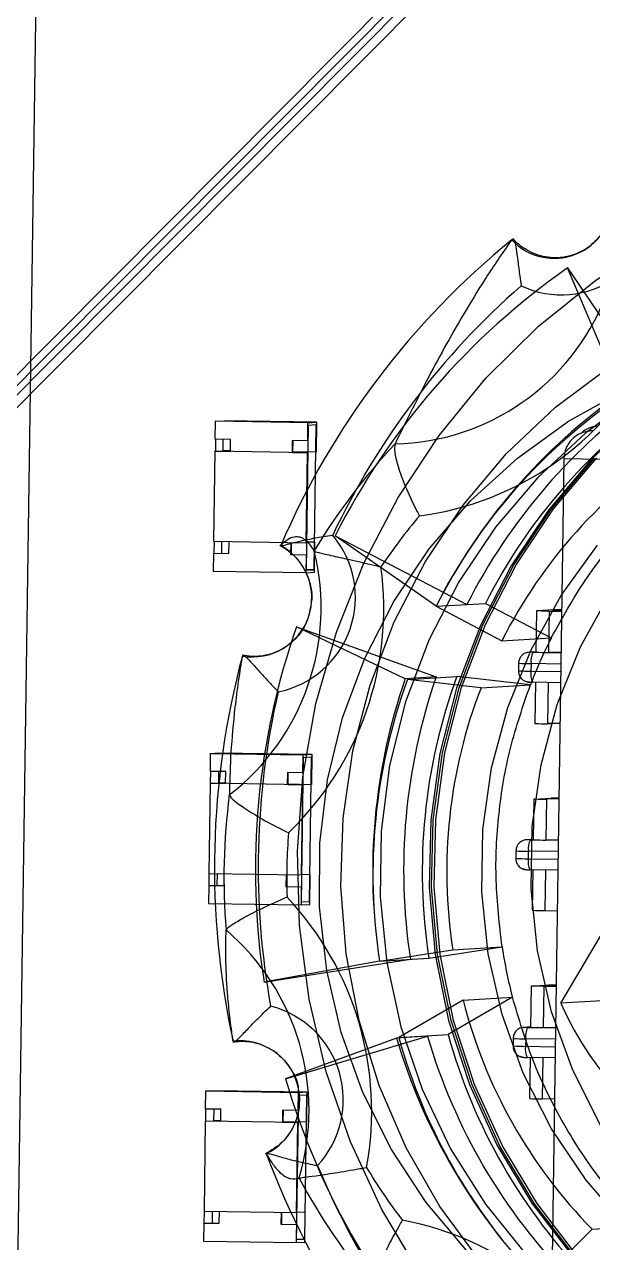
# Model space of a CAD drawing. Header units: millimetres. Extents: x -31.6 to 57.7, y -27.5 to 38.1.
# Drawn here: x 24.55 to 32.11, y 5.76 to 21.99 of the extents above; entities that cross this region are included whole.
import ezdxf

# ---------------------------------------------------------------- set-up
doc = ezdxf.new("R2010")
doc.units = ezdxf.units.MM

msp = doc.modelspace()

# ---------------------------------------------------------------- linework, layer by layer
at = {"color": 7, "linetype": 'Continuous', "lineweight": 25}
for p, q in [((24.832, 31.807), (24.38, 0.353)), ((32.319, 25.105), (24.099, 16.834)), ((32.451, 25.113), (24.23, 16.842)), ((31.815, 24.74), (23.71, 16.586)), ((24.17, 16.613), (32.275, 24.767)), ((32.487, 17.076), (31.778, 18.748)), ((31.778, 18.748), (32.899, 17.101)), ((27.086, 16.466), (27.089, 16.706)), ((27.089, 16.706), (27.204, 16.712)), ((28.322, 16.685), (27.089, 16.706)), ((28.437, 16.692), (27.204, 16.712)), ((28.327, 16.651), (28.3, 14.721)), ((28.319, 16.445), (28.322, 16.685)), ((28.322, 16.685), (28.437, 16.692)), ((28.431, 16.657), (28.327, 16.651)), ((28.403, 14.727), (28.431, 16.657)), ((28.437, 16.692), (28.431, 16.292)), ((32.113, 16.578), (32.08, 16.576)), ((27.291, 16.462), (27.086, 16.466)), ((27.092, 16.466), (27.089, 16.306)), ((27.193, 16.304), (27.195, 16.464)), ((27.289, 16.302), (27.291, 16.462)), ((28.113, 16.449), (28.111, 16.289)), ((28.319, 16.445), (28.113, 16.449)), ((28.119, 16.449), (28.117, 16.289)), ((28.324, 16.446), (28.319, 16.445)), ((27.084, 16.306), (27.066, 15.106)), ((28.316, 16.285), (27.084, 16.306)), ((27.089, 16.306), (27.084, 16.306)), ((27.089, 16.306), (27.289, 16.303)), ((27.289, 16.311), (27.193, 16.312)), ((28.117, 16.289), (28.111, 16.289)), ((28.426, 16.292), (28.117, 16.297)), ((28.117, 16.289), (28.322, 16.286)), ((28.299, 15.086), (28.316, 16.285)), ((28.322, 16.286), (28.316, 16.285)), ((28.431, 16.292), (28.426, 16.292)), ((31.728, 16.202), (31.575, 5.564)), ((31.728, 16.208), (44.944, 15.991)), ((27.066, 15.106), (28.299, 15.086)), ((27.072, 15.106), (27.07, 14.946)), ((27.173, 14.945), (27.176, 15.104)), ((27.269, 14.943), (27.272, 15.103)), ((30.028, 14.24), (28.684, 15.181)), ((28.684, 15.181), (30.439, 14.265)), ((27.064, 14.946), (27.061, 14.706)), ((27.064, 14.946), (27.269, 14.943)), ((27.07, 14.946), (27.064, 14.946)), ((27.07, 14.946), (27.269, 14.943)), ((28.094, 15.089), (28.091, 14.929)), ((28.099, 15.089), (28.097, 14.929)), ((28.305, 15.086), (28.299, 15.086)), ((28.408, 15.092), (28.305, 15.094)), ((28.414, 15.093), (28.305, 15.094)), ((28.414, 15.093), (28.408, 15.092)), ((28.408, 14.693), (28.414, 15.093)), ((28.091, 14.929), (28.297, 14.926)), ((28.097, 14.929), (28.091, 14.929)), ((28.097, 14.929), (28.303, 14.926)), ((28.297, 14.926), (28.293, 14.686)), ((28.303, 14.926), (28.297, 14.926)), ((31.691, 8.951), (35.166, 14.847)), ((28.293, 14.686), (27.061, 14.706)), ((28.293, 14.686), (28.408, 14.693)), ((28.403, 14.727), (28.3, 14.729)), ((28.3, 14.721), (28.403, 14.727)), ((30.028, 14.24), (30.685, 14.279)), ((30.028, 14.24), (30.905, 13.782)), ((30.685, 14.279), (31.563, 13.821)), ((31.367, 14.18), (31.359, 13.63)), ((31.599, 14.194), (31.369, 14.18)), ((31.534, 14.175), (31.526, 13.625)), ((31.534, 14.175), (31.698, 14.173)), ((31.699, 14.185), (31.567, 14.177)), ((31.567, 14.177), (31.698, 14.175)), ((31.699, 14.192), (31.599, 14.194)), ((29.618, 13.276), (28.168, 13.968)), ((28.168, 13.968), (30.029, 13.3)), ((30.905, 13.782), (31.563, 13.821)), ((31.126, 13.481), (31.125, 13.381)), ((31.266, 13.629), (31.279, 13.629)), ((31.359, 13.634), (31.268, 13.629)), ((31.359, 13.634), (31.279, 13.629)), ((31.293, 13.477), (31.292, 13.377)), ((31.688, 13.47), (31.293, 13.477)), ((31.32, 13.628), (31.69, 13.622)), ((31.69, 13.623), (31.526, 13.625)), ((31.292, 13.377), (31.687, 13.37)), ((30.029, 13.3), (29.618, 13.276)), ((29.646, 13.266), (30.304, 13.305)), ((30.626, 13.155), (29.646, 13.266)), ((31.284, 13.194), (30.304, 13.305)), ((30.626, 13.155), (31.284, 13.194)), ((31.685, 13.222), (31.315, 13.228)), ((31.353, 13.228), (31.345, 12.68)), ((31.52, 13.225), (31.512, 12.675)), ((31.512, 12.685), (31.677, 12.683)), ((31.512, 12.675), (31.644, 12.683)), ((27.022, 12.041), (27.026, 12.281)), ((27.026, 12.281), (27.141, 12.288)), ((27.026, 12.281), (28.259, 12.261)), ((27.141, 12.288), (28.374, 12.268)), ((28.236, 10.297), (28.264, 12.227)), ((28.255, 12.021), (28.259, 12.261)), ((28.259, 12.261), (28.374, 12.268)), ((28.264, 12.227), (28.367, 12.233)), ((28.367, 12.233), (28.34, 10.303)), ((28.374, 12.268), (28.368, 11.868)), ((27.228, 12.038), (27.022, 12.041)), ((27.026, 11.882), (27.028, 12.041)), ((27.131, 12.04), (27.129, 11.88)), ((27.225, 11.878), (27.228, 12.038)), ((28.05, 12.025), (28.047, 11.865)), ((28.255, 12.021), (28.05, 12.025)), ((28.055, 12.025), (28.053, 11.865)), ((28.261, 12.022), (28.255, 12.021)), ((27.02, 11.882), (27.003, 10.682)), ((28.253, 11.861), (27.02, 11.882)), ((27.026, 11.882), (27.02, 11.882)), ((27.026, 11.882), (27.225, 11.879)), ((27.129, 11.888), (27.226, 11.886)), ((28.053, 11.865), (28.047, 11.865)), ((28.053, 11.873), (28.362, 11.868)), ((28.053, 11.865), (28.259, 11.862)), ((28.236, 10.661), (28.253, 11.861)), ((28.259, 11.862), (28.253, 11.861)), ((28.368, 11.868), (28.362, 11.868)), ((31.33, 11.67), (31.323, 11.131)), ((31.333, 11.671), (31.563, 11.684)), ((31.498, 11.676), (31.49, 11.126)), ((31.531, 11.678), (31.498, 11.676)), ((31.662, 11.673), (31.498, 11.676)), ((31.662, 11.675), (31.531, 11.678)), ((31.663, 11.683), (31.563, 11.684)), ((31.323, 11.135), (31.232, 11.13)), ((31.323, 11.135), (31.243, 11.13)), ((31.284, 11.129), (31.655, 11.122)), ((31.655, 11.123), (31.49, 11.126)), ((31.09, 10.982), (31.089, 10.882)), ((31.09, 10.982), (31.093, 10.982)), ((31.257, 10.977), (31.256, 10.877)), ((31.256, 10.877), (31.651, 10.871)), ((31.652, 10.971), (31.257, 10.977)), ((31.649, 10.723), (31.279, 10.729)), ((31.317, 10.728), (31.309, 10.191)), ((31.484, 10.725), (31.476, 10.186)), ((27.003, 10.682), (28.236, 10.661)), ((27.006, 10.522), (27.008, 10.682)), ((27.112, 10.68), (27.11, 10.52)), ((27.206, 10.518), (27.208, 10.678)), ((28.03, 10.665), (28.028, 10.505)), ((28.036, 10.665), (28.034, 10.505)), ((28.241, 10.662), (28.236, 10.661)), ((28.241, 10.67), (28.345, 10.668)), ((28.241, 10.67), (28.351, 10.668)), ((28.351, 10.668), (28.345, 10.668)), ((28.345, 10.268), (28.351, 10.668)), ((27, 10.522), (26.997, 10.282)), ((27, 10.522), (27.206, 10.518)), ((27.006, 10.522), (27, 10.522)), ((27.006, 10.522), (27.206, 10.519)), ((28.028, 10.505), (28.233, 10.502)), ((28.034, 10.505), (28.028, 10.505)), ((28.034, 10.505), (28.239, 10.502)), ((28.233, 10.502), (28.23, 10.262)), ((28.239, 10.502), (28.233, 10.502)), ((26.997, 10.282), (28.23, 10.262)), ((28.23, 10.262), (28.345, 10.268)), ((28.236, 10.305), (28.34, 10.303)), ((28.34, 10.303), (28.236, 10.297)), ((31.476, 10.186), (31.641, 10.183)), ((29.275, 9.513), (30.249, 9.665)), ((29.932, 9.552), (30.907, 9.704)), ((30.249, 9.665), (30.907, 9.704)), ((27.736, 9.234), (29.686, 9.538)), ((29.275, 9.513), (27.736, 9.234)), ((29.275, 9.513), (29.932, 9.552)), ((31.295, 9.181), (31.287, 8.631)), ((31.297, 9.181), (31.528, 9.195)), ((31.462, 9.176), (31.454, 8.626)), ((31.627, 9.173), (31.462, 9.176)), ((31.627, 9.186), (31.495, 9.178)), ((31.627, 9.176), (31.495, 9.178)), ((31.627, 9.193), (31.528, 9.195)), ((30.388, 8.991), (29.531, 8.497)), ((31.045, 9.03), (30.189, 8.535)), ((30.388, 8.991), (31.045, 9.03)), ((33.298, 9.046), (31.691, 8.951)), ((31.194, 8.63), (31.207, 8.63)), ((31.287, 8.635), (31.196, 8.63)), ((31.287, 8.635), (31.207, 8.63)), ((31.248, 8.629), (31.619, 8.623)), ((31.619, 8.624), (31.454, 8.626)), ((28.023, 7.944), (29.914, 8.512)), ((29.503, 8.488), (28.023, 7.944)), ((29.914, 8.512), (29.503, 8.488)), ((29.531, 8.497), (30.189, 8.535)), ((31.054, 8.482), (31.053, 8.382)), ((31.222, 8.478), (31.22, 8.378)), ((31.616, 8.471), (31.222, 8.478)), ((31.22, 8.378), (31.615, 8.371)), ((31.613, 8.223), (31.243, 8.229)), ((31.281, 8.228), (31.273, 7.681)), ((31.448, 8.226), (31.44, 7.676)), ((26.958, 7.542), (26.961, 7.782)), ((26.961, 7.782), (27.076, 7.789)), ((26.961, 7.782), (28.194, 7.762)), ((27.076, 7.789), (28.309, 7.769)), ((28.171, 5.798), (28.199, 7.727)), ((28.19, 7.522), (28.194, 7.762)), ((28.194, 7.762), (28.309, 7.769)), ((28.199, 7.727), (28.303, 7.733)), ((28.303, 7.733), (28.275, 5.804)), ((28.309, 7.769), (28.303, 7.369)), ((31.605, 7.674), (31.44, 7.676)), ((27.163, 7.539), (26.958, 7.542)), ((26.961, 7.383), (26.963, 7.542)), ((27.067, 7.54), (27.064, 7.381)), ((27.161, 7.379), (27.163, 7.539)), ((27.985, 7.525), (27.983, 7.365)), ((28.19, 7.522), (27.985, 7.525)), ((27.991, 7.525), (27.988, 7.366)), ((28.196, 7.522), (28.19, 7.522)), ((26.955, 7.382), (26.938, 6.183)), ((26.961, 7.383), (26.955, 7.382)), ((28.188, 7.362), (26.955, 7.382)), ((26.961, 7.383), (27.161, 7.379)), ((27.065, 7.389), (27.161, 7.387)), ((27.988, 7.366), (27.983, 7.365)), ((27.988, 7.374), (28.297, 7.369)), ((27.988, 7.366), (28.194, 7.362)), ((28.171, 6.162), (28.188, 7.362)), ((28.194, 7.362), (28.188, 7.362)), ((28.303, 7.369), (28.297, 7.369)), ((26.938, 6.183), (28.171, 6.162)), ((26.941, 6.023), (26.944, 6.182)), ((27.047, 6.181), (27.045, 6.021)), ((27.141, 6.019), (27.143, 6.179)), ((28.177, 6.171), (28.286, 6.169)), ((28.177, 6.17), (28.28, 6.169)), ((28.286, 6.169), (28.28, 6.169)), ((28.28, 5.769), (28.286, 6.169)), ((26.936, 6.023), (26.932, 5.783)), ((26.936, 6.023), (27.141, 6.019)), ((26.941, 6.023), (26.936, 6.023)), ((26.941, 6.023), (27.141, 6.02)), ((27.965, 6.166), (27.963, 6.006)), ((27.971, 6.166), (27.969, 6.006)), ((28.177, 6.163), (28.171, 6.162)), ((27.963, 6.006), (28.169, 6.002)), ((27.969, 6.006), (27.963, 6.006)), ((27.969, 6.006), (28.174, 6.003)), ((28.169, 6.002), (28.165, 5.762)), ((28.174, 6.003), (28.169, 6.002)), ((31.407, 5.236), (32.107, 5.94)), ((32.107, 5.94), (32.764, 5.978)), ((26.932, 5.783), (28.165, 5.762)), ((28.165, 5.762), (28.28, 5.769)), ((28.275, 5.804), (28.171, 5.806)), ((28.275, 5.804), (28.171, 5.798))]:
    msp.add_line(p, q, dxfattribs=at)
at = {"color": 7, "linetype": 'Continuous', "lineweight": 25, "flags": 128}
for points in [[(29.524, 15.692), (30.068, 16.516), (30.693, 17.278), (31.392, 17.971), (32.157, 18.587), (32.982, 19.12), (33.856, 19.565), (34.77, 19.915), (35.716, 20.169), (36.682, 20.322), (37.659, 20.374), (38.636, 20.324), (39.603, 20.173), (40.55, 19.921), (41.467, 19.572), (42.343, 19.129), (43.17, 18.598), (43.939, 17.983), (44.641, 17.292), (45.27, 16.531), (45.818, 15.708), (46.28, 14.833), (46.651, 13.915)], [(29.887, 14.837), (30.387, 15.587), (30.967, 16.275), (31.62, 16.893), (32.337, 17.433)], [(29.466, 14.303), (29.938, 15.006), (30.489, 15.646), (31.111, 16.216), (31.794, 16.708), (32.531, 17.114)], [(32.726, 17.063), (32.023, 16.55), (31.384, 15.957), (30.818, 15.293), (30.331, 14.567)], [(32.75, 16.811), (32.1, 16.202), (31.524, 15.522), (31.027, 14.78)], [(31.063, 14.791), (31.561, 15.535), (32.138, 16.216)], [(31.096, 14.793), (31.593, 15.537), (32.171, 16.218)], [(29.813, 5.355), (29.307, 6.205), (28.89, 7.103), (28.566, 8.039), (28.339, 9.004), (28.211, 9.988), (28.183, 10.979), (28.256, 11.968), (28.429, 12.944), (28.7, 13.897), (29.066, 14.816), (29.524, 15.692)], [(32.567, 5.967), (32.026, 6.592), (31.565, 7.28), (31.19, 8.02), (30.908, 8.8), (30.723, 9.61), (30.637, 10.437), (30.652, 11.268), (30.768, 12.09), (30.982, 12.892), (31.293, 13.661), (31.694, 14.385), (32.179, 15.053)], [(30.614, 5.514), (30.08, 6.242), (29.63, 7.025), (29.269, 7.855), (29.002, 8.72), (28.832, 9.61), (28.762, 10.513), (28.792, 11.419), (28.921, 12.315), (29.149, 13.191), (29.472, 14.035), (29.887, 14.837)], [(31.027, 14.78), (30.618, 13.985), (30.3, 13.148), (30.079, 12.28), (29.957, 11.391), (29.936, 10.494), (30.015, 9.6), (30.195, 8.721), (30.472, 7.869), (30.844, 7.054), (31.304, 6.286), (31.848, 5.577)], [(31.885, 5.57), (31.341, 6.28), (30.879, 7.049), (30.507, 7.866), (30.229, 8.72), (30.049, 9.601), (29.969, 10.496), (29.991, 11.395), (30.113, 12.286), (30.335, 13.156), (30.653, 13.995), (31.063, 14.791)], [(31.918, 5.572), (31.373, 6.282), (30.912, 7.051), (30.54, 7.868), (30.262, 8.722), (30.082, 9.603), (30.002, 10.498), (30.024, 11.397), (30.146, 12.288), (30.368, 13.158), (30.686, 13.997), (31.096, 14.793)], [(30.331, 14.567), (29.931, 13.789), (29.622, 12.968), (29.41, 12.117), (29.297, 11.246), (29.285, 10.367), (29.373, 9.493), (29.56, 8.635), (29.845, 7.805), (30.222, 7.013), (30.688, 6.272), (31.235, 5.59)], [(30.443, 5.647), (29.898, 6.295), (29.433, 7.003), (29.053, 7.762), (28.765, 8.562), (28.572, 9.389), (28.476, 10.234), (28.48, 11.085), (28.583, 11.929), (28.784, 12.754), (29.08, 13.549), (29.466, 14.303)], [(32.222, 7.319), (31.848, 8.059), (31.566, 8.839), (31.381, 9.649), (31.295, 10.476), (31.31, 11.307), (31.426, 12.129), (31.64, 12.931), (31.95, 13.7), (32.351, 14.424)], [(32.222, 7.319), (31.848, 8.059), (31.566, 8.839), (31.381, 9.649), (31.295, 10.476), (31.31, 11.307), (31.426, 12.129), (31.64, 12.931), (31.95, 13.7), (32.351, 14.424)], [(31.534, 14.175), (31.496, 14.176), (31.461, 14.177), (31.43, 14.177), (31.404, 14.178), (31.384, 14.179), (31.372, 14.179), (31.367, 14.18), (31.369, 14.18)], [(31.32, 13.628), (31.311, 13.628), (31.302, 13.628), (31.294, 13.629), (31.288, 13.629), (31.283, 13.629), (31.28, 13.629), (31.279, 13.629), (31.279, 13.629)], [(31.273, 13.229), (31.245, 13.233), (31.223, 13.239)], [(31.498, 11.666), (31.46, 11.666), (31.425, 11.667), (31.394, 11.668), (31.368, 11.669), (31.348, 11.669), (31.336, 11.67), (31.331, 11.67), (31.333, 11.671)], [(31.284, 11.129), (31.275, 11.129), (31.266, 11.129), (31.258, 11.129), (31.252, 11.129), (31.247, 11.129), (31.244, 11.13), (31.243, 11.13), (31.243, 11.13)], [(31.237, 10.73), (31.209, 10.733), (31.187, 10.74)], [(31.462, 9.176), (31.424, 9.177), (31.389, 9.178), (31.358, 9.178), (31.332, 9.179), (31.312, 9.18), (31.3, 9.18), (31.295, 9.181), (31.297, 9.181)], [(31.248, 8.629), (31.239, 8.629), (31.23, 8.629), (31.222, 8.63), (31.216, 8.63), (31.211, 8.63), (31.208, 8.63), (31.207, 8.63), (31.207, 8.63)], [(31.202, 8.23), (31.173, 8.234), (31.151, 8.24)]]:
    msp.add_lwpolyline(points, dxfattribs=at)
at = {"color": 7, "linetype": 'Continuous', "lineweight": 25}
for centre, radius, start, end in [((31.603, 19.654), 0.777, 223.1497, 359.4971), ((31.698, 19.657), 1.266, 244.8836, 4.9326), ((37.789, 10.826), 10.698, 129.1438, 156.7511), ((37.328, 10.809), 9.686, 124.9527, 153.1728), ((37.881, 10.828), 10.207, 131.1778, 154.7172), ((29.411, 19.489), 3.086, 271.3202, 338.496), ((29.272, 19.463), 4.054, 277.5892, 332.2271), ((36.898, 10.766), 7.699, 124.9527, 153.1728), ((36.686, 10.871), 7.462, 124.0826, 153.1614), ((37.31, 10.79), 7.699, 124.9527, 153.1728), ((37.343, 10.91), 7.462, 124.0826, 153.1614), ((32.173, 16.343), 0.294, 89.1324, 135.5613), ((35.58, 10.68), 8.364, 136.8117, 149.0833), ((36.864, 10.778), 6.673, 122.9531, 153.2451), ((32.113, 16.197), 0.385, 178.3581, 179.1763), ((35.433, 10.664), 7.383, 139.6447, 146.2502), ((27.669, 14.359), 1.285, 281.5345, 40.1424), ((25.346, 14.218), 3.151, 307.7396, 13.9373), ((27.583, 14.355), 0.789, 260.1954, 61.4814), ((35.562, 10.642), 4.224, 203.5981, 95.3699), ((25.188, 14.207), 4.144, 313.9289, 7.7479), ((37.494, 10.73), 9.871, 160.8542, 188.7179), ((37.614, 10.755), 6.783, 153.1279, 158.9283), ((37.956, 10.757), 10.879, 164.9752, 192.272), ((31.291, 16.278), 2.801, 266.6378, 270.0577), ((31.551, 13.509), 0.26, 152.7267, 187.1846), ((31.523, 16.425), 2.8, 266.637, 270.0581), ((31.289, 16.176), 2.8, 266.6367, 270.0584), ((31.528, 13.336), 0.239, 170.3379, 206.8989), ((37.03, 10.703), 7.846, 160.8542, 188.7179), ((36.793, 10.664), 7.606, 159.9972, 188.7048), ((37.442, 10.727), 7.846, 160.8542, 188.7179), ((37.45, 10.703), 7.606, 159.9972, 188.7048), ((36.973, 10.704), 6.803, 158.8845, 188.7854), ((31.343, 15.247), 2.019, 268.1708, 269.1833), ((38.041, 10.762), 10.382, 166.9868, 190.2604), ((31.509, 15.475), 2.8, 266.637, 270.0581), ((35.712, 10.624), 8.509, 172.5576, 184.6896), ((35.55, 10.615), 7.511, 175.3585, 181.8887), ((31.242, 10.981), 0.149, 89.4326, 179.5842), ((31.515, 11.01), 0.26, 152.7267, 187.1846), ((31.487, 13.926), 2.8, 266.637, 270.0581), ((31.253, 13.677), 2.8, 266.6367, 270.0584), ((31.255, 13.777), 2.8, 266.6372, 270.058), ((31.492, 10.837), 0.239, 170.338, 206.8988), ((31.307, 12.735), 2.006, 268.1616, 269.1852), ((25.012, 7.519), 4.159, 349.5429, 43.2254), ((31.473, 12.986), 2.8, 266.637, 270.0581), ((25.174, 7.528), 3.162, 343.367, 49.4014), ((37.666, 10.739), 6.838, 188.7082, 194.4779), ((36.934, 10.669), 6.758, 194.3753, 224.4112), ((27.504, 7.665), 1.289, 317.2013, 75.5671), ((31.479, 8.51), 0.26, 152.7267, 187.1846), ((31.451, 11.426), 2.8, 266.637, 270.0581), ((27.421, 7.659), 0.791, 295.8697, 96.8986), ((36.976, 10.68), 7.788, 196.347, 224.3509), ((36.809, 10.513), 7.552, 195.489, 224.3344), ((37.387, 10.704), 7.788, 196.347, 224.3509), ((37.466, 10.552), 7.552, 195.489, 224.3344), ((31.219, 11.279), 2.801, 266.6378, 270.0577), ((31.217, 11.177), 2.8, 266.6367, 270.0584), ((31.456, 8.337), 0.239, 170.3379, 206.8989), ((31.271, 10.248), 2.019, 268.1708, 269.1833), ((37.425, 10.702), 9.798, 196.347, 224.3509), ((31.437, 10.476), 2.8, 266.637, 270.0581), ((37.852, 10.712), 10.766, 200.4657, 227.9544), ((37.942, 10.719), 10.273, 202.4911, 225.929), ((35.478, 10.582), 7.432, 210.9217, 217.4984), ((35.63, 10.588), 8.419, 208.1009, 220.3192), ((28.829, 2.05), 4.079, 24.9622, 79.3732)]:
    msp.add_arc(centre, radius, start, end, dxfattribs=at)
for points, knots in [([(32.378, 19.648), (32.369, 19.564), (32.352, 19.393), (32.22, 19.163), (32.025, 18.986), (31.78, 18.886), (31.516, 18.875), (31.267, 18.955), (31.119, 19.065), (31.056, 19.134), (31.05, 19.142)], [0, 0, 0, 0, 0.1327513, 0.2743117, 0.4163897, 0.5594226, 0.7034694, 0.8480556, 0.9836507, 1, 1, 1, 1]), ([(31.036, 19.123), (31.027, 19.109), (30.892, 18.922), (30.67, 18.588), (30.293, 17.97), (29.889, 17.236), (29.618, 16.682), (29.482, 16.404)], [0, 0, 0, 0, 0.012219, 0.171555, 0.331071, 0.665452, 1, 1, 1, 1]), ([(31.036, 19.123), (31.044, 19.129), (31.059, 19.141), (31.078, 19.099), (31.096, 19.002), (31.117, 18.842), (31.139, 18.669), (31.154, 18.556), (31.16, 18.513), (31.161, 18.511)], [0, 0, 0, 0, 0.133109, 0.266088, 0.433037, 0.647552, 0.865332, 0.995171, 1, 1, 1, 1]), ([(32.114, 16.577), (32.065, 16.572), (31.967, 16.562), (31.84, 16.478), (31.749, 16.356), (31.735, 16.257), (31.728, 16.208)], [0, 0, 0, 0, 0.249767, 0.500009, 0.749693, 1, 1, 1, 1]), ([(29.482, 16.404), (29.477, 16.374), (29.468, 16.315), (29.517, 16.109), (29.614, 15.842), (29.722, 15.609), (29.791, 15.474), (29.806, 15.447), (29.807, 15.445)], [0, 0, 0, 0, 0.224878, 0.44934, 0.684531, 0.936066, 0.994659, 1, 1, 1, 1]), ([(27.96, 15.049), (27.962, 15.047), (27.965, 15.044), (28.028, 15.06), (28.143, 15.091), (28.316, 15.132), (28.494, 15.166), (28.607, 15.182), (28.65, 15.188), (28.651, 15.188)], [0, 0, 0, 0, 0.1331087, 0.2660875, 0.4330369, 0.6475523, 0.8653322, 0.9951705, 1, 1, 1, 1]), ([(27.96, 15.049), (27.963, 15.052), (28.007, 15.102), (28.077, 15.153), (28.189, 15.183), (28.301, 15.133), (28.37, 15.029), (28.404, 14.977)], [0, 0, 0, 0, 0.012219, 0.171555, 0.331071, 0.665452, 1, 1, 1, 1]), ([(27.947, 15.053), (27.978, 15.036), (28.084, 14.975), (28.238, 14.821), (28.348, 14.579), (28.388, 14.386), (28.365, 14.292), (28.363, 14.284)], [0, 0, 0, 0, 0.116744, 0.40285, 0.68853, 0.972547, 1, 1, 1, 1]), ([(28.404, 14.977), (28.418, 14.971), (28.445, 14.96), (28.62, 14.92), (28.875, 14.864), (29.117, 14.808), (29.262, 14.773), (29.292, 14.766), (29.294, 14.766)], [0, 0, 0, 0, 0.224878, 0.44934, 0.684531, 0.936066, 0.994659, 1, 1, 1, 1]), ([(28.363, 14.284), (28.351, 14.204), (28.325, 14.037), (28.182, 13.818), (27.977, 13.652), (27.732, 13.568), (27.549, 13.569), (27.458, 13.587), (27.448, 13.589)], [0, 0, 0, 0, 0.1803, 0.380028, 0.580609, 0.782595, 0.975881, 1, 1, 1, 1]), ([(27.449, 13.577), (27.447, 13.566), (27.418, 13.407), (27.379, 13.144), (27.325, 12.696), (27.287, 12.215), (27.279, 11.889), (27.275, 11.726)], [0, 0, 0, 0, 0.012219, 0.171555, 0.331071, 0.665452, 1, 1, 1, 1]), ([(27.449, 13.577), (27.453, 13.582), (27.461, 13.593), (27.506, 13.558), (27.582, 13.477), (27.696, 13.348), (27.817, 13.216), (27.895, 13.132), (27.925, 13.101), (27.926, 13.1)], [0, 0, 0, 0, 0.133109, 0.266088, 0.433037, 0.647552, 0.865332, 0.995171, 1, 1, 1, 1]), ([(31.268, 13.629), (31.25, 13.626), (31.213, 13.62), (31.174, 13.592), (31.15, 13.561), (31.132, 13.528), (31.128, 13.5), (31.126, 13.481)], [0, 0, 0, 0, 0.238335, 0.496557, 0.628005, 0.757389, 1, 1, 1, 1]), ([(31.125, 13.381), (31.126, 13.366), (31.128, 13.334), (31.153, 13.287), (31.191, 13.251), (31.235, 13.233), (31.264, 13.229), (31.278, 13.229), (31.28, 13.229)], [0, 0, 0, 0, 0.186921, 0.39991, 0.630256, 0.834127, 0.974841, 1, 1, 1, 1]), ([(27.275, 11.726), (27.284, 11.71), (27.304, 11.676), (27.453, 11.564), (27.679, 11.422), (27.899, 11.304), (28.033, 11.237), (28.061, 11.224), (28.063, 11.223)], [0, 0, 0, 0, 0.224878, 0.44934, 0.684531, 0.936066, 0.994659, 1, 1, 1, 1]), ([(31.089, 10.882), (31.09, 10.867), (31.093, 10.834), (31.117, 10.788), (31.155, 10.752), (31.198, 10.734), (31.228, 10.73), (31.242, 10.729), (31.244, 10.729)], [0, 0, 0, 0, 0.1865269, 0.3993071, 0.6294497, 0.8332037, 0.9743602, 1, 1, 1, 1]), ([(27.232, 9.929), (27.242, 9.942), (27.263, 9.969), (27.417, 10.066), (27.65, 10.19), (27.875, 10.295), (28.012, 10.354), (28.04, 10.366), (28.043, 10.367)], [0, 0, 0, 0, 0.224878, 0.44934, 0.684531, 0.936066, 0.994659, 1, 1, 1, 1]), ([(27.326, 8.444), (27.324, 8.454), (27.303, 8.594), (27.275, 8.817), (27.241, 9.185), (27.224, 9.565), (27.229, 9.807), (27.232, 9.929)], [0, 0, 0, 0, 0.012219, 0.171555, 0.331071, 0.665452, 1, 1, 1, 1]), ([(27.326, 8.444), (27.329, 8.44), (27.337, 8.431), (27.384, 8.468), (27.464, 8.549), (27.583, 8.674), (27.711, 8.802), (27.793, 8.882), (27.824, 8.912), (27.825, 8.913)], [0, 0, 0, 0, 0.1331087, 0.2660875, 0.4330369, 0.6475523, 0.8653322, 0.9951705, 1, 1, 1, 1]), ([(31.196, 8.63), (31.178, 8.627), (31.141, 8.621), (31.102, 8.593), (31.078, 8.562), (31.06, 8.529), (31.057, 8.501), (31.054, 8.482)], [0, 0, 0, 0, 0.238335, 0.496557, 0.628005, 0.757389, 1, 1, 1, 1]), ([(27.322, 8.435), (27.357, 8.439), (27.478, 8.453), (27.689, 8.419), (27.925, 8.291), (28.098, 8.088), (28.189, 7.906), (28.192, 7.801), (28.193, 7.784)], [0, 0, 0, 0, 0.0884188, 0.3069093, 0.525975, 0.7438221, 0.9601281, 1, 1, 1, 1]), ([(31.053, 8.382), (31.054, 8.367), (31.057, 8.335), (31.081, 8.288), (31.119, 8.252), (31.163, 8.234), (31.193, 8.23), (31.206, 8.23), (31.208, 8.23)], [0, 0, 0, 0, 0.1869206, 0.3999103, 0.6302556, 0.8341267, 0.9748407, 1, 1, 1, 1]), ([(28.193, 7.784), (28.201, 7.712), (28.22, 7.551), (28.142, 7.309), (27.988, 7.082), (27.834, 6.992), (27.754, 6.946)], [0, 0, 0, 0, 0.21033, 0.468012, 0.725942, 1, 1, 1, 1]), ([(27.766, 6.948), (27.767, 6.951), (27.771, 6.956), (27.833, 6.941), (27.947, 6.907), (28.117, 6.86), (28.294, 6.819), (28.406, 6.797), (28.448, 6.789), (28.45, 6.789)], [0, 0, 0, 0, 0.1331087, 0.2660875, 0.4330369, 0.6475523, 0.8653322, 0.9951705, 1, 1, 1, 1]), ([(27.766, 6.948), (27.769, 6.943), (27.81, 6.869), (27.875, 6.773), (27.984, 6.657), (28.096, 6.598), (28.168, 6.614), (28.204, 6.622)], [0, 0, 0, 0, 0.012219, 0.171555, 0.331071, 0.665452, 1, 1, 1, 1]), ([(28.204, 6.622), (28.217, 6.625), (28.245, 6.629), (28.421, 6.652), (28.679, 6.69), (28.923, 6.731), (29.07, 6.758), (29.1, 6.763), (29.102, 6.764)], [0, 0, 0, 0, 0.224878, 0.44934, 0.684531, 0.936066, 0.994659, 1, 1, 1, 1]), ([(29.211, 5.141), (29.208, 5.168), (29.201, 5.222), (29.26, 5.417), (29.369, 5.674), (29.488, 5.899), (29.564, 6.03), (29.58, 6.056), (29.582, 6.059)], [0, 0, 0, 0, 0.224878, 0.44934, 0.684531, 0.936066, 0.994659, 1, 1, 1, 1])]:
    msp.add_open_spline(points, degree=3, knots=knots, dxfattribs=at)
for points in [[(31.563, 13.821), (31.706, 14.079), (31.992, 14.596), (32.545, 15.287), (33.172, 15.911), (33.652, 16.248), (33.892, 16.417)], [(30.907, 9.704), (30.873, 9.998), (30.804, 10.587), (30.85, 11.477), (30.995, 12.355), (31.188, 12.914), (31.284, 13.194)], [(32.764, 5.978), (32.566, 6.196), (32.169, 6.632), (31.691, 7.38), (31.299, 8.178), (31.13, 8.746), (31.045, 9.03)]]:
    msp.add_open_spline(points, degree=3, dxfattribs=at)

doc.saveas('drawing.dxf')
